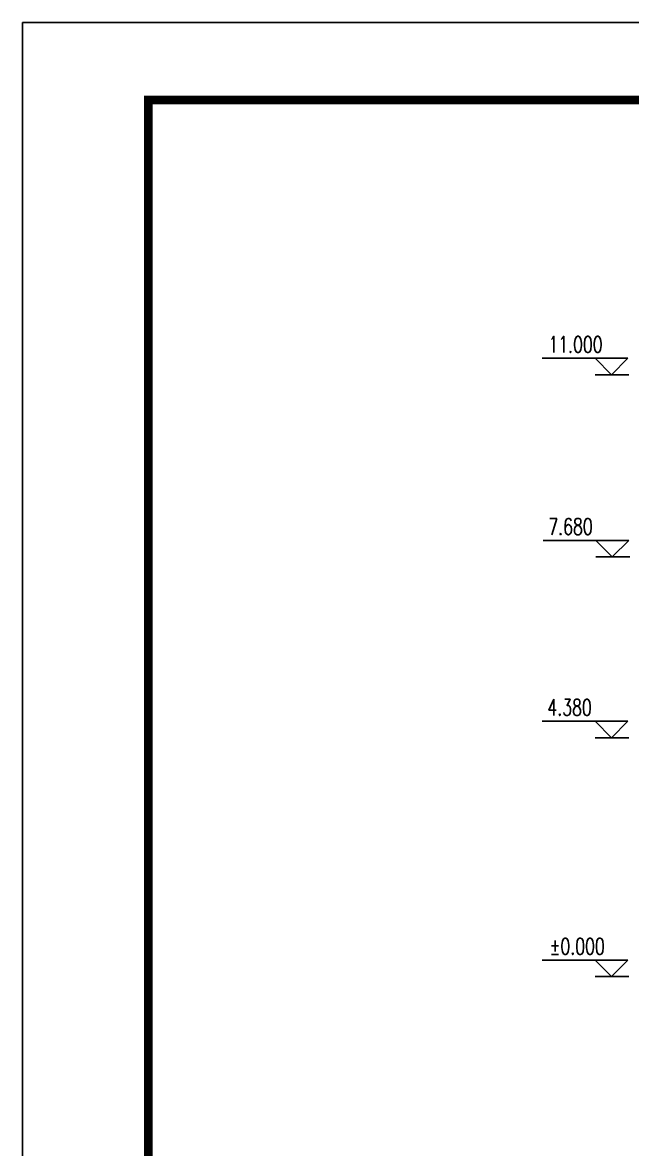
# Model space of a CAD drawing. Extents: x -89996 to 1006241, y -2176 to 440573.
# Drawn here: x 897449 to 908593, y 61230 to 81824 of the extents above; entities that cross this region are included whole.
import ezdxf

# ---------------------------------------------------------------- set-up
doc = ezdxf.new("R2010")
doc.units = 0
doc.header["$LTSCALE"] = 1000
doc.header["$MEASUREMENT"] = 0
for name, color, linetype in [('AXIS', 3, 'Continuous'), ('PUB_TEXT', 7, 'Continuous'), ('PUB_TITLE', 4, 'Continuous')]:
    doc.layers.add(name, color=color, linetype=linetype)
doc.styles.add('_TCH_DIM', font='SIMPLEX', dxfattribs={"bigfont": 'GBCBIG'})

msp = doc.modelspace()

# ---------------------------------------------------------------- linework, layer by layer
at = {"layer": 'AXIS'}
for p, q in [((908509.08, 75687.57), (906944.08, 75687.57)), ((908209.08, 75387.57), (907909.08, 75687.57)), ((908209.08, 75387.57), (908509.08, 75687.57)), ((908529.08, 75387.57), (907909.08, 75387.57)), ((908525.49, 72359.79), (906960.49, 72359.79)), ((908225.49, 72059.79), (907925.49, 72359.79)), ((908225.49, 72059.79), (908525.49, 72359.79)), ((908545.49, 72059.79), (907925.49, 72059.79)), ((908509.08, 69054.79), (906944.08, 69054.79)), ((908209.08, 68754.79), (907909.08, 69054.79)), ((908209.08, 68754.79), (908509.08, 69054.79)), ((908529.08, 68754.79), (907909.08, 68754.79)), ((908509.08, 64687.57), (906944.08, 64687.57)), ((908209.08, 64387.57), (907909.08, 64687.57)), ((908209.08, 64387.57), (908509.08, 64687.57)), ((908529.08, 64387.57), (907909.08, 64387.57))]:
    msp.add_line(p, q, dxfattribs=at)
at = {"layer": 'PUB_TITLE'}
msp.add_lwpolyline([(897449.45, 18823.61), (986549.45, 18823.61), (986549.45, 81823.61), (897449.45, 81823.61)], close=True, dxfattribs=at)
at = {"layer": 'PUB_TITLE', "const_width": 159.09}
msp.add_lwpolyline([(899747.43, 19530.68), (899747.43, 80409.47), (985135.31, 80409.47), (985135.31, 19530.68)], close=True, dxfattribs=at)

# ---------------------------------------------------------------- texts
at = {"layer": 'PUB_TEXT', "style": '_TCH_DIM', "width": 0.705882}
for s, p in [('11.000', (907058.08, 75792.57)), ('7.680', (907056.49, 72464.79)), ('4.380', (907040.08, 69159.79)), ('%%P0.000', (907079.08, 64792.57))]:
    msp.add_text(s, height=297.5, dxfattribs=at).set_placement(p)

doc.saveas('drawing.dxf')
